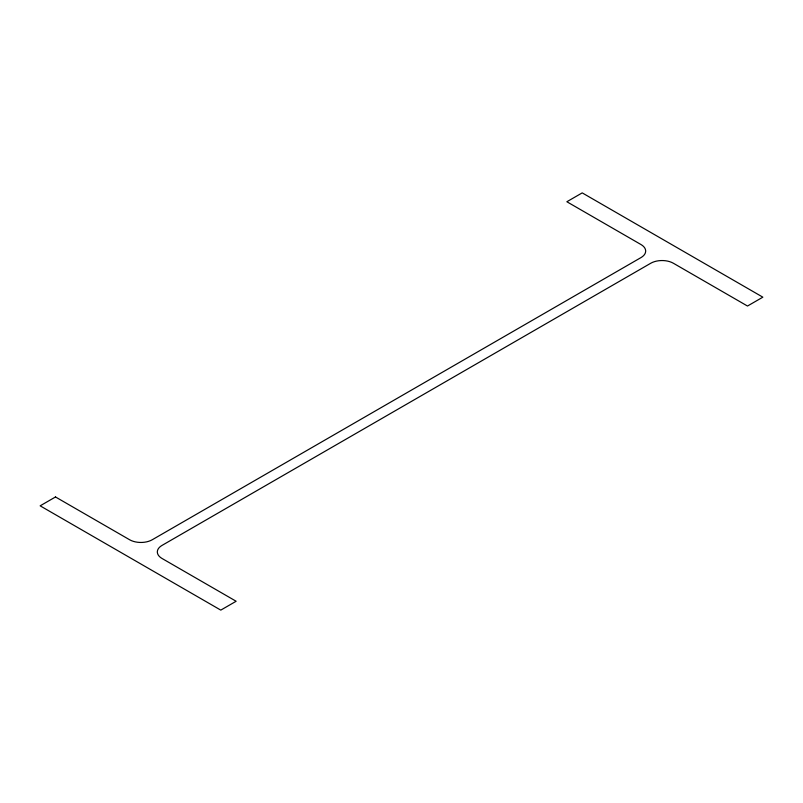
<?xml version="1.0" encoding="UTF-8"?>
<svg xmlns="http://www.w3.org/2000/svg" width="803" height="803" viewBox="0 0 803 803"><rect width="100%" height="100%" fill="white"/><g stroke="black" fill="none" stroke-linecap="round" stroke-linejoin="round"><path stroke-width="1.2" d="M55.507 496.967L40.15 505.83L220.785 610.119L236.142 601.256L162.005 558.456A15.97 9.214 0 0 1 162.005 545.418L650.781 263.233A15.97 9.214 0 0 1 673.356 263.233L747.493 306.033L762.85 297.17L582.215 192.881L566.858 201.744L640.995 244.544A15.97 9.214 0 0 1 640.995 257.582L152.219 539.767A15.97 9.214 0 0 1 129.644 539.767L55.507 496.967"/></g></svg>
